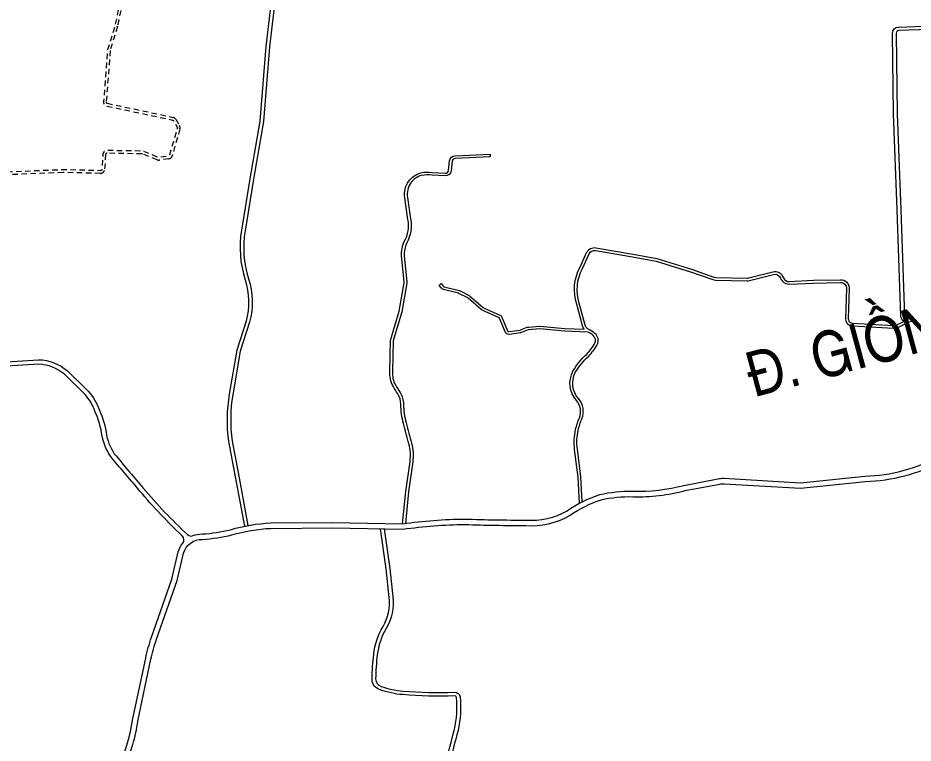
# Model space of a CAD drawing. Header units: metres. Extents: x 556238 to 587446, y 1177111 to 1219372.
# Drawn here: x 578606 to 579595, y 1202038 to 1202840 of the extents above; entities that cross this region are included whole.
import ezdxf
from ezdxf.enums import TextEntityAlignment as Align

# ---------------------------------------------------------------- set-up
doc = ezdxf.new("R2010")
doc.units = ezdxf.units.M
doc.header["$MEASUREMENT"] = 0
doc.linetypes.add('Xr_Nen GT$0$MON', pattern=[10, 6, -4])
for name, color, linetype, lineweight in [('Text ten duong', 150, 'Continuous', 15), ('Xr_Nen GT$0$DUONG BT-NEN BT', 38, 'Continuous', 0), ('Xr_Nen GT$0$DUONG NHUA', 38, 'Continuous', 0), ('Xr_Nen GT$0$DUONG_DA', 38, 'Xr_Nen GT$0$MON', 0)]:
    doc.layers.add(name, color=color, linetype=linetype, lineweight=lineweight)
doc.styles.add('CL_G', font='Vhelvcn.ttf')

msp = doc.modelspace()

# ---------------------------------------------------------------- linework, layer by layer
at = {"layer": 'Xr_Nen GT$0$DUONG BT-NEN BT', "flags": 128}
for points in [[(578895.68685, 1202965.86884), (578889.29363, 1202881.6056), (578886.78915, 1202868.20527), (578879.86367, 1202808.24801), (578873.21293, 1202725.83481), (578862.14593, 1202662.25039), (578852.78348, 1202605.33275, 0.119059484), (578856.84901, 1202550.47269, -0.145211572), (578857.88241, 1202504.69042), (578847.54636, 1202472.61211), (578839.29778, 1202424.01128, 0.076245279), (578838.46328, 1202371.60671), (578846.26608, 1202330.77604), (578856.05061, 1202278.10914)], [(578899.67538, 1202965.56622), (578893.26565, 1202881.08532), (578890.76273, 1202867.74629), (578883.84516, 1202807.85753), (578877.18519, 1202725.32992), (578866.08987, 1202661.58281), (578856.73044, 1202604.68351, 0.119059484), (578860.65715, 1202551.69664, -0.145492125), (578861.71745, 1202503.54995), (578851.44183, 1202471.65918), (578843.24139, 1202423.34197, 0.07608964), (578842.41203, 1202372.25367), (578850.19691, 1202331.51677), (578859.97792, 1202278.86879)], [(579030.91899, 1202280.84883), (579034.35734, 1202316.54809), (579039.03418, 1202349.61333, 0.103962044), (579037.73246, 1202369.10952, -0.006716799), (579031.76436, 1202391.50674, -0.056766424), (579028.8928, 1202412.87716, 0.13318907), (579025.53977, 1202424.32278, 0.00049864), (579020.35085, 1202432.77102, -0.153062383), (579016.82343, 1202449.35134), (579017.52607, 1202483.3391), (579026.99715, 1202515.90329), (579032.40412, 1202547.1627, 0.066494336), (579032.43978, 1202548.08883), (579029.72446, 1202576.79486, -0.119399613), (579032.75167, 1202592.70663, 0.177515542), (579036.79187, 1202617.17482), (579033.19705, 1202641.17236, -0.191656813), (579037.431, 1202659.25282, -0.180780255), (579051.04881, 1202668.6565, -0.111337828), (579063.83292, 1202668.97477), (579077.87066, 1202668.28513, 0.394242201), (579081.51816, 1202671.36973), (579082.75895, 1202681.85824, -0.366263442), (579088.89761, 1202687.58692), (579127.57186, 1202689.4713), (579127.71786, 1202686.47486), (579089.04361, 1202684.59047, 0.366263442), (579085.73818, 1202681.5058), (579084.49738, 1202671.01729, -0.394242201), (579077.72345, 1202665.28874), (579063.45783, 1202665.98958, 0.113435944), (579051.78129, 1202665.74729, 0.180780255), (579039.89209, 1202657.5373, 0.191656813), (579036.16395, 1202641.6168), (579039.75026, 1202617.67602, -0.176197181), (579035.43118, 1202591.3508, 0.117834762), (579032.71758, 1202577.00918), (579035.42645, 1202548.37135, -0.066494336), (579035.36023, 1202546.65138), (579029.92465, 1202515.22661), (579020.51725, 1202482.88136), (579019.82045, 1202449.17601, 0.153579355), (579022.93666, 1202434.29322, -0.000495663), (579028.09765, 1202425.89033, -0.13318907), (579031.89219, 1202412.93764, 0.056766424), (579034.67332, 1202392.24018, 0.006716799), (579040.62068, 1202369.92084, -0.103962044), (579042.00462, 1202349.19319), (579037.33712, 1202316.19404), (579033.97274, 1202281.26276)], [(579226.20984, 1202303.56996), (579224.82207, 1202332.32691), (579220.95507, 1202362.99446, -0.087715892), (579222.04129, 1202384.89737, -0.040494574), (579226.14149, 1202397.89937, 0.283650341), (579222.90047, 1202417.2018, -0.308864917), (579219.02195, 1202449.38486, -0.07492902), (579234.37795, 1202468.37356, 0.071815049), (579243.2788, 1202480.41984, 0.367989002), (579241.46052, 1202488.84052, 0.064175934), (579235.84785, 1202492.68441), (579209.86605, 1202493.51631, -0.015726374), (579209.58361, 1202493.53426), (579182.66201, 1202496.09703, 0.040253817), (579182.4209, 1202496.10052), (579170.0677, 1202495.28377, 0.079789195), (579169.60401, 1202495.17751), (579162.2895, 1202492.21775, -0.061429607), (579161.22546, 1202491.93264), (579148.78881, 1202490.19156, -0.340818549), (579144.01316, 1202492.9123), (579137.74495, 1202507.90491, 0.190109802), (579136.97722, 1202508.6939), (579118.85341, 1202516.85987, -0.074592348), (579117.73089, 1202517.58291), (579103.33508, 1202530.23813, 0.062737167), (579103.02475, 1202530.44855), (579093.0925, 1202535.50031, 0.057134167), (579092.77228, 1202535.61952), (579076.16242, 1202539.72357, -0.157178988), (579073.81444, 1202541.17621), (579071.17215, 1202544.28192), (579073.45708, 1202546.22591), (579076.09937, 1202543.1202, 0.157178988), (579076.88203, 1202542.63598), (579093.4919, 1202538.53193, -0.057134167), (579094.45256, 1202538.1743), (579104.3848, 1202533.12254, -0.062737167), (579105.31581, 1202532.49128), (579119.71162, 1202519.83607, 0.074592348), (579120.08579, 1202519.59505), (579138.2096, 1202511.42909, -0.190109802), (579140.51278, 1202509.0621), (579146.78099, 1202494.0695, 0.340818549), (579148.37287, 1202493.16258), (579160.80953, 1202494.90367, 0.061429607), (579161.16421, 1202494.9987), (579168.47872, 1202497.95847, -0.079789195), (579169.86978, 1202498.27723), (579182.22299, 1202499.09398, -0.040253817), (579182.94631, 1202499.08353), (579209.86791, 1202496.52076, 0.015726374), (579209.96205, 1202496.51478), (579231.62372, 1202495.8212, -0.095136312), (579229.55992, 1202499.56297), (579223.25313, 1202523.70289, -0.201965305), (579226.88675, 1202564.29795), (579234.23562, 1202580.47217, -0.341914154), (579244.52459, 1202585.89979), (579285.53681, 1202578.71241), (579311.91977, 1202574.05199), (579350.08146, 1202562.11665), (579374.66597, 1202553.46753, 0.078765172), (579376.66796, 1202553.101), (579411.51289, 1202552.26888, 0.068579425), (579413.27628, 1202552.46911), (579440.05606, 1202559.30748, -0.370930558), (579451.15653, 1202553.80246), (579451.69934, 1202552.51866, 0.315215133), (579458.01525, 1202548.55831), (579484.92209, 1202549.92221), (579514.64121, 1202550.58724, -0.430863493), (579524.3482, 1202540.76538), (579523.2145, 1202507.56746, 0.408669331), (579527.65596, 1202502.72059), (579573.55639, 1202499.91085, 0.132086216), (579576.86344, 1202500.58643), (579584.7053, 1202504.51245)], [(579229.13985, 1202305.09254), (579227.81299, 1202332.58725), (579223.9315, 1202363.36977, -0.087715892), (579224.96598, 1202384.22941, -0.040494574), (579228.92027, 1202396.76873, 0.283650341), (579225.1576, 1202419.178, -0.308062212), (579221.64934, 1202447.93462, -0.074912451), (579236.45739, 1202466.20989, 0.072162204), (579245.9216, 1202479.00012, 0.3644279), (579243.37889, 1202491.14919, 0.073967328), (579236.07857, 1202495.90525, -0.179478632), (579232.43848, 1202500.41319), (579226.13502, 1202524.54039, -0.202859905), (579229.57939, 1202562.9719), (579236.96691, 1202579.23119, -0.341914154), (579244.00674, 1202582.94483), (579285.01696, 1202575.75779), (579311.20817, 1202571.13125), (579349.13561, 1202559.26917), (579373.67036, 1202550.63756, 0.078765172), (579376.59634, 1202550.10185), (579411.44127, 1202549.26973, 0.068579425), (579414.01853, 1202549.56239), (579440.79831, 1202556.40075, -0.370930558), (579448.39337, 1202552.63416), (579448.93617, 1202551.35036, 0.315215133), (579458.16713, 1202545.56216), (579485.03161, 1202546.92391), (579514.70832, 1202547.58799, -0.430863493), (579521.34995, 1202540.86777), (579520.21625, 1202507.66985, 0.40815617), (579527.48321, 1202499.72555), (579573.37309, 1202496.91645, 0.132086216), (579578.20647, 1202497.90385), (579589.18139, 1202503.39843)], [(579078.59331, 1202015.26749, -0.012199628), (579088.1949, 1202053.30853, 0.076963379), (579090.50557, 1202088.95239, 0.359445982), (579088.27077, 1202090.63756, -0.030724734), (579030.92683, 1202091.95186, -0.069267404), (579005.99042, 1202097.29804, -0.33866461), (578997.07099, 1202109.40449, -0.024608971), (578998.87969, 1202136.23007, -0.10311019), (579009.21359, 1202167.20346, 0.159281502), (579016.14662, 1202199.47622), (579012.86175, 1202230.8566), (579006.56647, 1202275.29209)], [(579010.61694, 1202275.21778), (579016.83242, 1202231.34553), (579020.12489, 1202199.89266, -0.159281502), (579012.66983, 1202165.18989, 0.10311019), (579002.85256, 1202135.765, 0.024608971), (579001.07033, 1202109.33204, 0.342731719), (579007.22385, 1202101.10601, 0.069743925), (579031.24076, 1202095.93959, 0.030732789), (579088.10853, 1202094.63428, -0.375439962), (579094.47005, 1202089.52655, -0.077645833), (579092.07656, 1202052.33697, 0.012253897), (579082.47936, 1202014.31707, 0.029678101)]]:
    msp.add_lwpolyline(points, format="xyb", dxfattribs=at)
at = {"layer": 'Xr_Nen GT$0$DUONG NHUA', "flags": 128}
for points in [[(579596.4737, 1202505.17101), (579590.27214, 1202503.58675, -0.478242364), (579581.54423, 1202510.11317), (579577.24386, 1202627.72882), (579573.38247, 1202734.00262), (579572.22217, 1202822.80633, -0.407650256), (579578.97294, 1202829.89336), (579634.97608, 1202831.88375, 0.383720163)], [(579635.11816, 1202827.88627), (579579.11502, 1202825.89589, 0.407650256), (579576.22183, 1202822.85859), (579577.38153, 1202734.10138), (579581.24122, 1202627.87406), (579585.54156, 1202510.25932, 0.478242364), (579589.28209, 1202507.46229), (579595.48364, 1202509.04654, -0.075307838)], [(578580.88953, 1202459.18344), (578628.64096, 1202462.1736, -0.171159744), (578660.49371, 1202449.84033), (578683.25638, 1202427.41274, -0.099991073), (578695.58863, 1202406.96445, -0.071594506), (578703.76873, 1202378.41152, 0.119790288), (578714.17071, 1202355.75223, 0.001242779), (578744.33044, 1202320.23817, 0.030517598), (578793.08519, 1202268.86839, 0.287391763), (578799.34076, 1202267.66017, -0.095130908), (578809.50615, 1202269.50171, 0.041585316), (578840.6128, 1202274.26774, -0.060179486), (578885.21296, 1202281.73397), (578953.32499, 1202282.26998), (579030.9027, 1202280.84658, -0.031146949), (579099.82083, 1202286.04287, 0.007918991), (579167.10226, 1202284.82259, 0.150458433), (579212.62384, 1202295.23315, -0.074765993), (579248.67989, 1202313.10007, -0.06191016), (579285.31776, 1202316.75897, 0.07175856), (579341.70731, 1202323.27902), (579381.06495, 1202330.75414, -0.061501588), (579385.95623, 1202331.07175), (579470.56901, 1202326.15833), (579541.79657, 1202333.45067, 0.114239982), (579623.96151, 1202355.1563, -0.006542094)], [(578717.23484, 1202014.85967, 0.090824826), (578732.30502, 1202063.76128), (578746.94532, 1202132.26104, -0.032540028), (578753.4091, 1202155.31523), (578776.02716, 1202219.7254), (578782.93118, 1202249.81647, -0.09847649), (578787.88094, 1202259.28845, 0.391508064), (578787.32352, 1202267.41674, -0.029131532), (578740.51397, 1202317.00785, -0.001244363), (578710.29987, 1202352.58632, -0.120792221), (578698.83314, 1202377.59972, 0.072438195), (578690.94574, 1202405.09763, 0.100312809), (578679.65471, 1202423.94218), (578657.11153, 1202446.15351, 0.16896225), (578628.71547, 1202457.16847), (578581.22074, 1202454.19439)], [(578722.50108, 1202011.98208, 0.090550015), (578738.23012, 1202062.77678), (578752.81423, 1202131.01369, -0.03254948), (578759.0688, 1202153.32329), (578781.79988, 1202218.05531), (578788.7367, 1202248.28936, -0.336547783), (578809.66502, 1202263.49857, 0.042110613), (578842.16171, 1202268.4691, -0.060231627), (578885.37445, 1202275.73505), (578953.29356, 1202276.26955), (579031.26241, 1202274.83897, -0.031295882), (579099.75833, 1202280.04153, 0.007877644), (579166.8775, 1202278.8231, 0.150598375), (579215.85284, 1202290.16966, -0.074741211), (579250.26482, 1202307.30695, -0.061428092), (579285.16114, 1202310.761, 0.07148118), (579343.03375, 1202317.42369), (579381.45669, 1202324.72128, -0.061501588), (579386.34798, 1202325.0389), (579470.70148, 1202320.14053), (579542.19661, 1202327.46026, 0.114072731), (579626.83985, 1202349.89109, -0.007097797)]]:
    msp.add_lwpolyline(points, format="xyb", dxfattribs=at)
at = {"layer": 'Xr_Nen GT$0$DUONG_DA'}
for p, q in [((578732.80861, 1202916.64958), (578715.98554, 1202830.91103)), ((578715.86954, 1202830.45015), (578707.73545, 1202804.10016)), ((578707.67305, 1202803.77169), (578703.35744, 1202747.13521)), ((578704.53983, 1202745.55432), (578777.22767, 1202730.03085)), ((578780.15481, 1202727.93149), (578784.34035, 1202720.89863)), ((578784.79744, 1202717.35129), (578776.16616, 1202687.39634)), ((578702.71299, 1202688.99623), (578701.53753, 1202672.27909)), ((578742.98578, 1202689.69944), (578704.23606, 1202690.39078)), ((578759.58496, 1202683.0777), (578743.52261, 1202689.58977)), ((578772.43078, 1202684.18096), (578761.8644, 1202682.78667)), ((578655.6828, 1202669.02309), (578592.51517, 1202666.51875)), ((578696.9472, 1202668.09587), (578655.77603, 1202669.02389))]:
    msp.add_line(p, q, dxfattribs=at)
at = {"layer": 'Xr_Nen GT$0$DUONG_DA', "flags": 128}
msp.add_lwpolyline([(578729.93823, 1202917.60173), (578713.04168, 1202831.48866, -0.026421605), (578713.00301, 1202831.33503), (578704.86892, 1202804.98504, 0.055898783), (578704.68172, 1202803.99962), (578700.36612, 1202747.36314, 0.375388481), (578703.91327, 1202742.62048), (578776.60111, 1202727.09701, -0.20884797), (578777.57682, 1202726.39722), (578781.76236, 1202719.36437, -0.207238158), (578781.91473, 1202718.18192), (578773.28344, 1202688.22697, -0.298155682), (578772.03832, 1202687.15518), (578761.47193, 1202685.76088, -0.129814967), (578760.71212, 1202685.85789), (578744.64977, 1202692.36997, 0.09209275), (578743.0393, 1202692.69896), (578704.28957, 1202693.39031, 0.398959526), (578699.72038, 1202689.20666), (578698.54492, 1202672.48951, -0.400321385), (578697.01481, 1202671.09511), (578655.84363, 1202672.02313, 0.015541733), (578655.56396, 1202672.02074), (578592.39633, 1202669.51639, 0.01601962), (578592.10879, 1202669.49575), (578522.82108, 1202662.28487, 0.418173976), (578518.81776, 1202657.28285), (578524.9642, 1202605.07957, 0.025771099), (578525.04205, 1202604.62258), (578537.43051, 1202549.29103, 0.106317663), (578538.22298, 1202547.57263), (578553.28906, 1202527.50295, 0.105891268), (578554.71128, 1202526.26595), (578566.56608, 1202519.7146, -0.253580213), (578567.33661, 1202518.51047), (578571.69538, 1202458.53841)], format="xyb", dxfattribs=at)
at = {"layer": 'Xr_Nen GT$0$DUONG_DA'}
for centre, radius, start, end in [((578711.56974, 1202831.77747), 4.5, 342.84484257, 348.89881999), ((578709.16871, 1202803.65772), 1.5, 162.84484256, 175.64258149), ((578704.85311, 1202747.02124), 1.5, 175.64258149, 257.94480902), ((578776.28783, 1202725.63009), 4.5, 30.75862512, 77.94480902), ((578780.47337, 1202718.59723), 4.5, 343.92607681, 30.75862512), ((578704.2093, 1202688.89102), 1.5, 88.97787436, 175.97787034), ((578742.95902, 1202688.19967), 1.5, 67.93113644, 88.97787438), ((578771.84208, 1202688.64229), 4.5, 277.51708236, 343.92607681), ((578761.2757, 1202687.24799), 4.5, 247.93113643, 277.51708236), ((578655.74223, 1202667.52427), 1.5, 88.7087429, 92.27035905), ((578697.04861, 1202672.59473), 4.5, 268.70874294, 355.97787034)]:
    msp.add_arc(centre, radius, start, end, dxfattribs=at)

# ---------------------------------------------------------------- texts
at = {"layer": 'Text ten duong', "color": 5, "linetype": 'Continuous', "lineweight": 13, "style": 'CL_G'}
msp.add_text('Ñ. GIOÀNG LÔÙN', height=50, rotation=15.17433779, dxfattribs=at).set_placement((579603.65321, 1202496.35826), align=Align.MIDDLE_CENTER)
msp.add_text('Ñ. GIOÀNG LÔÙN', height=50, rotation=15.17433779, dxfattribs=at).set_placement((579603.65321, 1202496.35826), align=Align.MIDDLE_CENTER)

doc.saveas('drawing.dxf')
